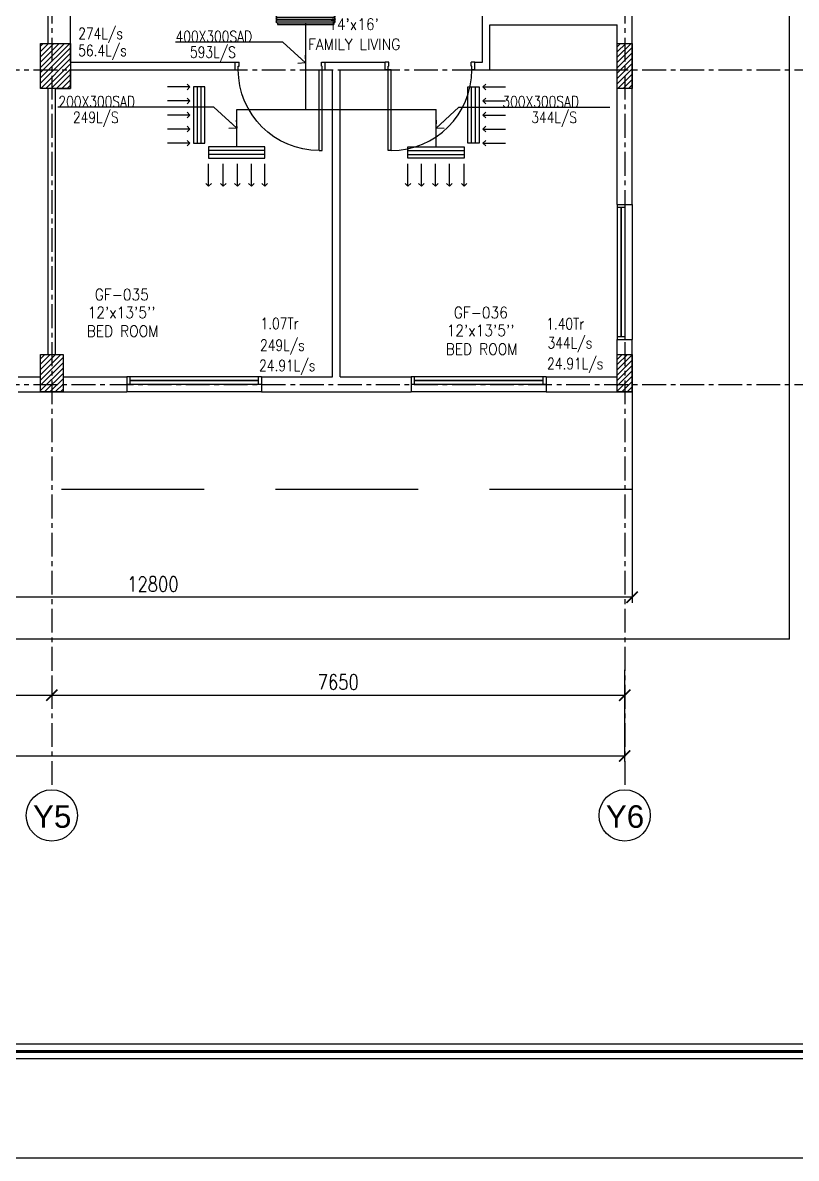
# Model space of a CAD drawing. Header units: millimetres. Extents: x -1288794 to 2153086, y -2701644 to -1428868.
# Drawn here: x 736408 to 746738, y -1519494 to -1504342 of the extents above; entities that cross this region are included whole.
import ezdxf
from ezdxf.enums import TextEntityAlignment as Align

# ---------------------------------------------------------------- set-up
doc = ezdxf.new("R2010")
doc.units = ezdxf.units.MM
doc.header["$LTSCALE"] = 100
doc.header["$PDMODE"] = 34
doc.linetypes.add('CENTER', pattern=[50.8, 31.75, -6.35, 6.35, -6.35])
doc.linetypes.add('DASHED2', pattern=[9.525, 6.35, -3.175])
for name, color, linetype in [('A-ANNO-DIMS', 1, 'Continuous'), ('A-ANNO-SYMB', 33, 'Continuous'), ('A-ANNO-TEXT', 8, 'Continuous'), ('A-AREA', 8, 'CENTER'), ('A-DOOR', 4, 'Continuous'), ('A-FLOR-OVHD', 4, 'DASHED2'), ('A-FLOR-SPCL', 8, 'Continuous'), ('A-GLAZ', 5, 'Continuous'), ('A-GRID', 253, 'CENTER'), ('A-WALL-FULL', 8, 'Continuous'), ('AC-SAD', 3, 'Continuous'), ('AC-SAD TEXT', 3, 'Continuous'), ('AC-UNIT', 5, 'Continuous'), ('LOGO LINE', 7, 'Continuous'), ('LOGO1LINE', 7, 'Continuous'), ('RETURN GRILL RIGHT', 1, 'Continuous'), ('S-COL- HACT.', 9, 'Continuous'), ('S-COL.', 8, 'Continuous'), ('SUPPLY GRILL RIGHT', 3, 'Continuous'), ('WALL', 42, 'Continuous')]:
    doc.layers.add(name, color=color, linetype=linetype)
doc.styles.add('ROMANS', font='romans.shx', dxfattribs={"width": 0.8})
doc.styles.add('SANSSERIF', font='sas_____.pfb')
doc.styles.add('SIMPLEX', font='simplex.shx', dxfattribs={"width": 0.8})
doc.dimstyles.new('100 of DIM2', dxfattribs={"dimscale": 0, "dimtxt": 200, "dimasz": 150, "dimexe": 75, "dimexo": 200, "dimgap": 75, "dimtad": 1, "dimdec": 0, "dimrnd": 5, "dimzin": 0, "dimdsep": 46, "dimtxsty": 'ROMANS', "dimblk": 'ARCHTICK', "dimcen": 100, "dimclrd": 94, "dimclre": 94, "dimclrt": 2, "dimadec": 0, "dimazin": 0, "dimtfac": 1, "dimtdec": 0, "dimtofl": 0, "dimtmove": 2, "dimatfit": 3, "dimldrblk": 'OPEN90', "dimfxl": 75, "dimtolj": 1, "dimtzin": 0, "dimarcsym": 0})
pattern_1 = [(45, (1840901.617, -1109556.65), (-35.355339, 35.355339), [])]

# ---------------------------------------------------------------- blocks, each defined once
blk = doc.blocks.new('D-120-R1')
for p, q in [((-80, 1180), (-40, 1180)), ((-80, 1180), (-80, 100)), ((-40, 1180), (-40, 55)), ((-1200, 100), (-1160, 100)), ((-1200, 100), (-1200, 0)), ((-1160, 100), (-1160, 55)), ((-1160, 55), (-1150, 55)), ((-1150, 55), (-1150, 0)), ((-80, 100), (0, 100)), ((-50, 55), (-40, 55)), ((-50, 55), (-50, 0)), ((-50, 0), (0, 0)), ((0, 100), (0, 0)), ((-1200, 0), (-1150, 0))]:
    blk.add_line(p, q)
at = {"linetype": 'Continuous'}
blk.add_arc((-80, 100), 1080, 90, 180, dxfattribs=at)
blk = doc.blocks.new('W-180')
for p, q in [((1800, 100), (0, 100)), ((1800, 0), (0, 0)), ((40, 0), (40, 100)), ((1760, 100), (1760, 0))]:
    blk.add_line(p, q)
at = {"linetype": 'Continuous'}
for p, q in [((1760, 53), (40, 53)), ((1760, 47), (40, 47))]:
    blk.add_line(p, q, dxfattribs=at)
blk = doc.blocks.new('_ArchTick')
at = {"color": 0, "linetype": 'ByBlock', "const_width": 0.15}
blk.add_lwpolyline([(-0.5, -0.5), (0.5, 0.5)], dxfattribs=at)
blk = doc.blocks.new('*D159')
at = {"layer": 'A-ANNO-DIMS', "color": 94, "lineweight": -2, "ltscale": 3, "transparency": 16777216}
for p, q in [((731846, -1513115), (731846, -1513240)), ((736796, -1513115), (736796, -1513240)), ((731846, -1513315), (736796, -1513315))]:
    blk.add_line(p, q, dxfattribs=at)
at = {"layer": 'Defpoints', "color": 0, "ltscale": 3, "transparency": 16777216}
for p in [(731846, -1513315), (736796, -1513315), (736796, -1513315)]:
    blk.add_point(p, dxfattribs=at)
at = {"layer": 'A-ANNO-DIMS', "color": 94, "lineweight": -2, "ltscale": 3, "transparency": 16777216, "xscale": 150, "yscale": 150, "zscale": 150, "rotation": 180}
blk.add_blockref('_ArchTick', (731846, -1513315), dxfattribs=at)
at = {"layer": 'A-ANNO-DIMS', "color": 94, "lineweight": -2, "ltscale": 3, "transparency": 16777216, "xscale": 150, "yscale": 150, "zscale": 150}
blk.add_blockref('_ArchTick', (736796, -1513315), dxfattribs=at)
at = {"layer": 'A-ANNO-DIMS', "color": 2, "ltscale": 3, "transparency": 16777216, "insert": (734321, -1513140), "char_height": 200, "attachment_point": 5, "style": 'ROMANS'}
blk.add_mtext('\\A1;4950', dxfattribs=at)
blk = doc.blocks.new('_Open90')
at = {"color": 0, "linetype": 'ByBlock', "lineweight": -2}
for p, q in [((0, 0), (-1, 0)), ((-0.5, 0.5), (0, 0)), ((0, 0), (-0.5, -0.5))]:
    blk.add_line(p, q, dxfattribs=at)
blk = doc.blocks.new('*D160')
at = {"layer": 'A-ANNO-DIMS', "color": 94, "lineweight": -2, "ltscale": 3, "transparency": 16777216}
for p, q in [((736796, -1513115), (736796, -1513240)), ((744446, -1513115), (744446, -1513240)), ((736796, -1513315), (744446, -1513315))]:
    blk.add_line(p, q, dxfattribs=at)
at = {"layer": 'Defpoints', "color": 0, "ltscale": 3, "transparency": 16777216}
for p in [(736796, -1513315), (744446, -1513315), (744446, -1513315)]:
    blk.add_point(p, dxfattribs=at)
at = {"layer": 'A-ANNO-DIMS', "color": 94, "lineweight": -2, "ltscale": 3, "transparency": 16777216, "xscale": 150, "yscale": 150, "zscale": 150, "rotation": 180}
blk.add_blockref('_ArchTick', (736796, -1513315), dxfattribs=at)
at = {"layer": 'A-ANNO-DIMS', "color": 94, "lineweight": -2, "ltscale": 3, "transparency": 16777216, "xscale": 150, "yscale": 150, "zscale": 150}
blk.add_blockref('_ArchTick', (744446, -1513315), dxfattribs=at)
at = {"layer": 'A-ANNO-DIMS', "color": 2, "ltscale": 3, "transparency": 16777216, "insert": (740621, -1513140), "char_height": 200, "attachment_point": 5, "style": 'ROMANS'}
blk.add_mtext('\\A1;7650', dxfattribs=at)
blk = doc.blocks.new('*D161')
at = {"layer": 'A-ANNO-DIMS', "color": 94, "lineweight": -2, "ltscale": 3, "transparency": 16777216}
for p, q in [((718946, -1512975), (718946, -1514200)), ((744446, -1512975), (744446, -1514200)), ((718946, -1514125), (744446, -1514125))]:
    blk.add_line(p, q, dxfattribs=at)
at = {"layer": 'Defpoints', "color": 0, "ltscale": 3, "transparency": 16777216}
for p in [(718946, -1512775), (744446, -1512775), (744446, -1514125)]:
    blk.add_point(p, dxfattribs=at)
at = {"layer": 'A-ANNO-DIMS', "color": 94, "lineweight": -2, "ltscale": 3, "transparency": 16777216, "xscale": 150, "yscale": 150, "zscale": 150, "rotation": 180}
blk.add_blockref('_ArchTick', (718946, -1514125), dxfattribs=at)
at = {"layer": 'A-ANNO-DIMS', "color": 94, "lineweight": -2, "ltscale": 3, "transparency": 16777216, "xscale": 150, "yscale": 150, "zscale": 150}
blk.add_blockref('_ArchTick', (744446, -1514125), dxfattribs=at)
at = {"layer": 'A-ANNO-DIMS', "color": 2, "ltscale": 3, "transparency": 16777216, "insert": (731696, -1513950), "char_height": 200, "attachment_point": 5, "style": 'ROMANS'}
blk.add_mtext('\\A1;25500', dxfattribs=at)
blk = doc.blocks.new('*D162')
at = {"layer": 'A-ANNO-DIMS', "color": 94, "linetype": 'Continuous', "lineweight": -2, "ltscale": 3, "transparency": 16777216}
for p, q in [((731746, -1509469), (731746, -1512083)), ((744546, -1509469), (744546, -1512083)), ((744546, -1512008), (731746, -1512008))]:
    blk.add_line(p, q, dxfattribs=at)
at = {"layer": 'Defpoints', "color": 0, "linetype": 'Continuous', "ltscale": 3, "transparency": 16777216}
for p in [(731746, -1509269), (744546, -1509269), (731746, -1512008)]:
    blk.add_point(p, dxfattribs=at)
at = {"layer": 'A-ANNO-DIMS', "color": 94, "linetype": 'Continuous', "lineweight": -2, "ltscale": 3, "transparency": 16777216, "xscale": 150, "yscale": 150, "zscale": 150, "rotation": 180}
blk.add_blockref('_ArchTick', (731746, -1512008), dxfattribs=at)
at = {"layer": 'A-ANNO-DIMS', "color": 94, "linetype": 'Continuous', "lineweight": -2, "ltscale": 3, "transparency": 16777216, "xscale": 150, "yscale": 150, "zscale": 150}
blk.add_blockref('_ArchTick', (744546, -1512008), dxfattribs=at)
at = {"layer": 'A-ANNO-DIMS', "color": 2, "linetype": 'Continuous', "ltscale": 3, "transparency": 16777216, "insert": (738146, -1511833), "char_height": 200, "attachment_point": 5, "style": 'ROMANS'}
blk.add_mtext('\\A1;12800', dxfattribs=at)
blk = doc.blocks.new('A$C44FB0367')
at = {"layer": 'WALL', "ltscale": 30}
h = blk.add_hatch(dxfattribs=at)
h.set_pattern_fill('NET3', color=2, scale=100, style=0)
h.set_pattern_definition([(0, (19935.246, -11666.627), (0, 12.5), []), (60, (19935.246, -11666.627), (-10.8253175, 6.25), []), (120, (19935.246, -11666.627), (-10.8253175, -6.25), [])])
h.paths.add_polyline_path([(775, 250), (775, 275), (25, 275), (25, 250)])
at = {"layer": 'WALL', "color": 5, "ltscale": 30}
for p, q in [((25, 250), (25, 275)), ((25, 275), (775, 275)), ((775, 250), (775, 275))]:
    blk.add_line(p, q, dxfattribs=at)
at = {"layer": 'WALL', "color": 8, "ltscale": 30}
for p, q in [((25, -275), (0, -287.5)), ((0, -287.5), (25, -300)), ((25, -300), (0, -312.5)), ((25, -250), (25, -275)), ((25, -250), (25, -275)), ((25, -275), (775, -275)), ((25, -300), (775, -300)), ((775, -250), (775, -275)), ((775, -275), (800, -287.5)), ((800, -287.5), (775, -300)), ((775, -300), (800, -312.5)), ((0, -312.5), (25, -325)), ((25, -325), (0, -337.5)), ((0, -337.5), (25, -350)), ((25, -350), (0, -362.5)), ((0, -362.5), (25, -375)), ((25, -325), (775, -325)), ((25, -350), (775, -350)), ((25, -375), (775, -375)), ((25, -375), (25, -400)), ((25, -400), (775, -400)), ((800, -312.5), (775, -325)), ((775, -325), (800, -337.5)), ((800, -337.5), (775, -350)), ((775, -350), (800, -362.5)), ((800, -362.5), (775, -375)), ((775, -375), (775, -400))]:
    blk.add_line(p, q, dxfattribs=at)
at = {"layer": 'WALL', "color": 5, "ltscale": 30}
blk.add_lwpolyline([(0, 250), (800, 250), (800, -250), (0, -250)], close=True, dxfattribs=at)
blk = doc.blocks.new('SUPPLY GRILL RIGHT')
at = {"layer": 'SUPPLY GRILL RIGHT'}
for p, q in [((375, 25), (-375, 25)), ((375, -25), (375, 25)), ((375, -25), (-375, -25)), ((375, -75), (375, -25))]:
    blk.add_line(p, q, dxfattribs=at)
blk.add_lwpolyline([(-375, -75), (375, -75), (375, 75), (-375, 75)], close=True, dxfattribs=at)
for points in [[(-375, -450), (-375, -150)], [(-178.5, -450), (-178.5, -150)], [(9, -450), (9, -150)], [(196.5, -450), (196.5, -150)], [(375, -450), (375, -150)]]:
    blk.add_leader(points, dimstyle='100 of DIM2', override={"dimscale": 1, "dimasz": 75, "dimtad": 0, "dimclrd": 0, "dimfxl": 0.2}, dxfattribs=at)
blk = doc.blocks.new('RETURN GRILL RIGHT')
at = {"layer": 'RETURN GRILL RIGHT'}
for p, q in [((375, 25), (-375, 25)), ((375, -25), (-375, -25))]:
    blk.add_line(p, q, dxfattribs=at)
blk.add_lwpolyline([(-375, -75), (375, -75), (375, 75), (-375, 75)], close=True, dxfattribs=at)
for points in [[(-375, -125), (-375, -425)], [(-187.5, -125), (-187.5, -425)], [(0, -125), (0, -425)], [(187.5, -125), (187.5, -425)], [(375, -125), (375, -425)]]:
    blk.add_leader(points, dimstyle='100 of DIM2', override={"dimscale": 1, "dimasz": 75, "dimtad": 0, "dimclrd": 0, "dimfxl": 0.2}, dxfattribs=at)

msp = doc.modelspace()

# ---------------------------------------------------------------- hatches: boundary and pattern name
at = {"layer": 'S-COL- HACT.', "linetype": 'Continuous', "ltscale": 3}
h = msp.add_hatch(dxfattribs=at)
h.set_pattern_fill('ANSI31', color=256, scale=400, style=0)
h.set_pattern_definition(pattern_1)
h.paths.add_polyline_path([(736646.4, -1505218.6), (736646.4, -1504618.6), (737046.4, -1504618.6), (737046.4, -1505218.6)])
h = msp.add_hatch(dxfattribs=at)
h.set_pattern_fill('ANSI31', color=256, scale=400, style=0)
h.set_pattern_definition(pattern_1)
h.paths.add_polyline_path([(744346.4, -1505218.6), (744346.4, -1504618.6), (744546.4, -1504618.6), (744546.4, -1505218.6)])
h = msp.add_hatch(dxfattribs=at)
h.set_pattern_fill('ANSI31', color=256, scale=400, style=0)
h.set_pattern_definition(pattern_1)
h.paths.add_polyline_path([(736646.4, -1509268.6), (736646.4, -1508768.6), (736946.4, -1508768.6), (736946.4, -1509268.6)])
h = msp.add_hatch(dxfattribs=at)
h.set_pattern_fill('ANSI31', color=256, scale=400, style=0)
h.set_pattern_definition(pattern_1)
h.paths.add_polyline_path([(744546.4, -1508768.6), (744546.4, -1509268.6), (744346.4, -1509268.6), (744346.4, -1508768.6)])

# ---------------------------------------------------------------- linework, layer by layer
at = {"layer": 'A-ANNO-SYMB', "ltscale": 3}
for centre in [(736796.4, -1514919.1), (744446.4, -1514919.1)]:
    msp.add_circle(centre, 342.2, dxfattribs=at)
at = {"layer": 'A-AREA', "ltscale": 15}
for q in [(746646.4, -1469568.6), (711546.4, -1512568.6)]:
    msp.add_line((746646.4, -1512568.6), q, dxfattribs=at)
at = {"layer": 'A-FLOR-OVHD', "ltscale": 3}
msp.add_lwpolyline([(744546.4, -1509268.6), (744546.4, -1510568.6), (731746.4, -1510568.6), (731746.4, -1509268.6), (730446.4, -1509268.6), (730446.4, -1510568.6), (726146.4, -1510568.6), (726146.4, -1510168.6), (724546.4, -1510168.6), (724546.4, -1510568.6), (717546.4, -1510568.6), (717546.4, -1500918.6), (716546.4, -1500918.6), (716546.4, -1496418.6)], dxfattribs=at)
msp.add_lwpolyline([(744546.4, -1509268.6), (744546.4, -1510568.6), (731746.4, -1510568.6), (731746.4, -1509268.6), (730446.4, -1509268.6), (730446.4, -1510568.6), (726146.4, -1510568.6), (726146.4, -1510168.6), (724546.4, -1510168.6), (724546.4, -1510568.6), (717546.4, -1510568.6), (717546.4, -1500918.6), (716546.4, -1500918.6), (716546.4, -1496418.6)], dxfattribs=at)
at = {"layer": 'A-FLOR-SPCL', "ltscale": 3}
msp.add_line((742646.4, -1504968.6), (744346.4, -1504968.6), dxfattribs=at)
at = {"layer": 'A-GLAZ', "ltscale": 3}
for p, q in [((744546.4, -1506768.6), (744546.4, -1508568.6)), ((739596.4, -1509268.6), (737796.4, -1509268.6)), ((743396.4, -1509268.6), (741596.4, -1509268.6))]:
    msp.add_line(p, q, dxfattribs=at)
at = {"layer": 'A-GRID', "ltscale": 0.1}
for p, q in [((736796.4, -1466442.6), (736796.4, -1514577)), ((744446.4, -1466442.6), (744446.4, -1514577)), ((707089.2, -1504968.6), (750628.8, -1504968.6)), ((707089.2, -1509168.6), (750628.8, -1509168.6))]:
    msp.add_line(p, q, dxfattribs=at)
at = {"layer": 'A-WALL-FULL', "ltscale": 3}
for p, q in [((737046.4, -1504868.6), (737046.4, -1501568.6)), ((736746.4, -1504618.6), (736746.4, -1501868.6)), ((744546.4, -1506768.6), (744546.4, -1503206)), ((742546.4, -1504868.6), (742546.4, -1503518.6)), ((742646.4, -1504968.6), (742646.4, -1504368.6)), ((742646.4, -1504368.6), (744346.4, -1504368.6)), ((744346.4, -1506768.6), (744346.4, -1504368.6)), ((737046.4, -1504868.6), (739246.4, -1504868.6)), ((739246.4, -1504968.6), (739246.4, -1504868.6)), ((740446.4, -1504868.6), (741246.4, -1504868.6)), ((740446.4, -1504968.6), (740446.4, -1504868.6)), ((741246.4, -1504968.6), (741246.4, -1504868.6)), ((742446.4, -1504868.6), (742546.4, -1504868.6)), ((742446.4, -1504968.6), (742446.4, -1504868.6)), ((737046.4, -1504968.6), (739246.4, -1504968.6)), ((740446.4, -1504968.6), (740546.4, -1504968.6)), ((740546.4, -1509068.6), (740546.4, -1504968.6)), ((740646.4, -1504968.6), (741246.4, -1504968.6)), ((740646.4, -1509068.6), (740646.4, -1504968.6)), ((742446.4, -1504968.6), (742646.4, -1504968.6)), ((736746.4, -1508768.6), (736746.4, -1505218.6)), ((736846.4, -1508768.6), (736846.4, -1505218.6)), ((744346.4, -1506768.6), (744546.4, -1506768.6)), ((744346.4, -1509068.6), (744346.4, -1508568.6)), ((744346.4, -1508568.6), (744546.4, -1508568.6)), ((744546.4, -1509268.6), (744546.4, -1508568.6)), ((736346.4, -1509068.6), (736646.4, -1509068.6)), ((736946.4, -1509068.6), (737796.4, -1509068.6)), ((737796.4, -1509068.6), (737796.4, -1509268.6)), ((739596.4, -1509068.6), (740546.4, -1509068.6)), ((739596.4, -1509068.6), (739596.4, -1509268.6)), ((740646.4, -1509068.6), (741596.4, -1509068.6)), ((741596.4, -1509068.6), (741596.4, -1509268.6)), ((743396.4, -1509068.6), (744346.4, -1509068.6)), ((743396.4, -1509068.6), (743396.4, -1509268.6)), ((736346.4, -1509268.6), (737796.4, -1509268.6)), ((739596.4, -1509268.6), (741596.4, -1509268.6)), ((743396.4, -1509268.6), (744546.4, -1509268.6))]:
    msp.add_line(p, q, dxfattribs=at)
at = {"layer": 'A-WALL-FULL', "linetype": 'Continuous', "ltscale": 3}
for p, q in [((736646.4, -1505218.6), (736646.4, -1504618.6)), ((736646.4, -1504618.6), (736746.4, -1504618.6)), ((737046.4, -1505218.6), (737046.4, -1504968.6)), ((736746.4, -1505218.6), (736646.4, -1505218.6)), ((736846.4, -1505218.6), (737046.4, -1505218.6)), ((736646.4, -1509068.6), (736646.4, -1508768.6)), ((736646.4, -1508768.6), (736746.4, -1508768.6)), ((736846.4, -1508768.6), (736946.4, -1508768.6)), ((736946.4, -1508768.6), (736946.4, -1509068.6))]:
    msp.add_line(p, q, dxfattribs=at)
at = {"layer": 'AC-SAD'}
for p, q in [((740186.1, -1504342.8), (740186.1, -1505498.9)), ((739265.1, -1505998.9), (739265.1, -1505498.9)), ((739265.1, -1505498.9), (741927.8, -1505498.9)), ((741927.8, -1505998.9), (741927.8, -1505498.9))]:
    msp.add_line(p, q, dxfattribs=at)
at = {"layer": 'LOGO LINE'}
msp.add_lwpolyline([(773082.6, -1519493.9), (694324.6, -1519493.9), (694324.6, -1463806.4), (773082.6, -1463806.4)], close=True, dxfattribs=at)
at = {"layer": 'LOGO1LINE'}
for points in [[(771756.7, -1518168), (695650.5, -1518168), (695650.5, -1465132.3), (771756.7, -1465132.3)], [(761448, -1517969.1), (695849.3, -1517969.1), (695849.3, -1465331.1), (761448, -1465331.1)]]:
    msp.add_lwpolyline(points, close=True, dxfattribs=at)
at = {"layer": 'LOGO1LINE', "const_width": 39.8}
msp.add_lwpolyline([(771657.3, -1518068.5), (695749.9, -1518068.5), (695749.9, -1465231.7), (771657.3, -1465231.7)], close=True, dxfattribs=at)
at = {"layer": 'S-COL.', "linetype": 'Continuous', "ltscale": 3}
for points in [[(736646.4, -1505218.6), (736646.4, -1504618.6), (737046.4, -1504618.6), (737046.4, -1505218.6)], [(736646.4, -1505218.6), (736646.4, -1504618.6), (737046.4, -1504618.6), (737046.4, -1505218.6)], [(736646.4, -1505218.6), (736646.4, -1504618.6), (737046.4, -1504618.6), (737046.4, -1505218.6)], [(744346.4, -1505218.6), (744346.4, -1504618.6), (744546.4, -1504618.6), (744546.4, -1505218.6)], [(744346.4, -1505218.6), (744346.4, -1504618.6), (744546.4, -1504618.6), (744546.4, -1505218.6)], [(744346.4, -1505218.6), (744346.4, -1504618.6), (744546.4, -1504618.6), (744546.4, -1505218.6)], [(736646.4, -1509268.6), (736646.4, -1508768.6), (736946.4, -1508768.6), (736946.4, -1509268.6)], [(736646.4, -1509268.6), (736646.4, -1508768.6), (736946.4, -1508768.6), (736946.4, -1509268.6)], [(736646.4, -1509268.6), (736646.4, -1508768.6), (736946.4, -1508768.6), (736946.4, -1509268.6)], [(744546.4, -1508768.6), (744546.4, -1509268.6), (744346.4, -1509268.6), (744346.4, -1508768.6)], [(744546.4, -1508768.6), (744546.4, -1509268.6), (744346.4, -1509268.6), (744346.4, -1508768.6)], [(744546.4, -1508768.6), (744546.4, -1509268.6), (744346.4, -1509268.6), (744346.4, -1508768.6)]]:
    msp.add_lwpolyline(points, close=True, dxfattribs=at)

# ---------------------------------------------------------------- block references
at = {"layer": 'A-DOOR', "ltscale": 3, "xscale": -1, "rotation": 180}
msp.add_blockref('D-120-R1', (740446.4, -1504868.6), dxfattribs=at)
at = {"layer": 'A-DOOR', "ltscale": 3, "rotation": 180}
msp.add_blockref('D-120-R1', (741246.4, -1504868.6), dxfattribs=at)
at = {"layer": 'A-GLAZ', "ltscale": 3, "xscale": -1}
for p, rotation in [((744346.4, -1508568.6), 270), ((737796.4, -1509068.6), 180), ((741596.4, -1509068.6), 180)]:
    msp.add_blockref('W-180', p, dxfattribs=dict(at, rotation=rotation))
at = {"layer": 'AC-UNIT', "color": 6, "ltscale": 30}
msp.add_blockref('A$C44FB0367', (739786.1, -1503967.8), dxfattribs=at)
at = {"layer": 'RETURN GRILL RIGHT', "rotation": 270}
msp.add_blockref('RETURN GRILL RIGHT', (738765.1, -1505573.9), dxfattribs=at)
at = {"layer": 'RETURN GRILL RIGHT', "xscale": -1, "rotation": 89.99999999977874}
msp.add_blockref('RETURN GRILL RIGHT', (742427.8, -1505573.9), dxfattribs=at)
at = {"layer": 'SUPPLY GRILL RIGHT'}
msp.add_blockref('SUPPLY GRILL RIGHT', (739265.1, -1506073.9), dxfattribs=at)
at = {"layer": 'SUPPLY GRILL RIGHT', "xscale": -1, "rotation": 359.9999999997788}
msp.add_blockref('SUPPLY GRILL RIGHT', (741927.8, -1506073.9), dxfattribs=at)

# ---------------------------------------------------------------- texts
at = {"layer": 'A-ANNO-TEXT', "style": 'ROMANS', "width": 0.9}
for s, p in [("14'x16'", (740488, -1504437.6)), ('FAMILY LIVING', (740217.9, -1504705.1)), ('GF-035', (737369.5, -1508044.8)), ("12'x13'5''", (737275.1, -1508283.5)), ('GF-036', (742163.6, -1508284.7)), ("12'x13'5''", (742069.2, -1508523.4)), ('BED ROOM', (737262.3, -1508533)), ('BED ROOM', (742056.4, -1508773))]:
    msp.add_text(s, height=150, dxfattribs=at).set_placement(p)
at = {"layer": 'A-ANNO-TEXT', "style": 'SANSSERIF'}
for s, p in [('Y5', (736801, -1515083.7)), ('Y6', (744451, -1515083.7))]:
    msp.add_text(s, height=300, dxfattribs=at).set_placement(p, align=Align.CENTER)
at = {"layer": 'AC-SAD TEXT', "style": 'SIMPLEX', "width": 0.8}
for s, p in [('274L/s', (737148.5, -1504560.4)), ('400X300SAD', (738448.6, -1504600.7)), ('56.4L/s', (737148.5, -1504787.9)), ('593L/S', (738642, -1504810.2)), ('200X300SAD', (736884.7, -1505470.3)), ('300X300SAD', (742813.8, -1505470.3)), ('249L/S', (737078.1, -1505679.8)), ('344L/S', (743199, -1505679.8)), ('1.07Tr', (739583.1, -1508430.3)), ('1.40Tr', (743398.1, -1508433.9)), ('344L/s', (743416.4, -1508688.1)), ('249L/s', (739576.9, -1508720)), ('24.91L/s', (739564.6, -1508991.2)), ('24.91L/s', (743410.4, -1508965.3))]:
    msp.add_text(s, height=150, dxfattribs=at).set_placement(p)

# ---------------------------------------------------------------- dimensions: what is measured, and where the dimension line sits
at = {"layer": 'A-ANNO-DIMS', "linetype": 'Continuous', "ltscale": 3}
dim = msp.add_linear_dim(base=(731746.4, -1512007.6), p1=(744546.4, -1509268.6), p2=(731746.4, -1509268.6), dimstyle='100 of DIM2', override={"dimscale": 1}, dxfattribs=at)
dim.commit()
dim.dimension.update_dxf_attribs({"geometry": '*D162', "text_midpoint": (738146.4, -1511832.6)})
at = {"layer": 'A-ANNO-DIMS', "ltscale": 3}
for base, p1, p2, picture, middle in [((744446.4, -1514125.5), (718946.4, -1512774.8), (744446.4, -1512774.8), '*D161', (731696.4, -1513950.5)), ((736796.4, -1513315.3), (731846.4, -1513315.3), (736796.4, -1513315.3), '*D159', (734321.4, -1513140.3)), ((744446.4, -1513315.3), (736796.4, -1513315.3), (744446.4, -1513315.3), '*D160', (740621.4, -1513140.3))]:
    dim = msp.add_linear_dim(base=base, p1=p1, p2=p2, dimstyle='100 of DIM2', override={"dimscale": 1}, dxfattribs=at)
    dim.commit()
    dim.dimension.update_dxf_attribs({"geometry": picture, "text_midpoint": middle})

# ---------------------------------------------------------------- leaders
at = {"layer": 'AC-SAD TEXT'}
for points in [[(740186.1, -1504879.3), (739880.9, -1504600.7), (738445.9, -1504600.7)], [(739265.1, -1505748.9), (738959.9, -1505470.3), (736876, -1505470.3)], [(741927.7, -1505748.9), (742232.9, -1505470.3), (744246.5, -1505470.3)]]:
    msp.add_leader(points, dimstyle='100 of DIM2', override={"dimscale": 1, "dimtad": 0, "dimfxl": 0.2}, dxfattribs=at)

doc.saveas('drawing.dxf')
